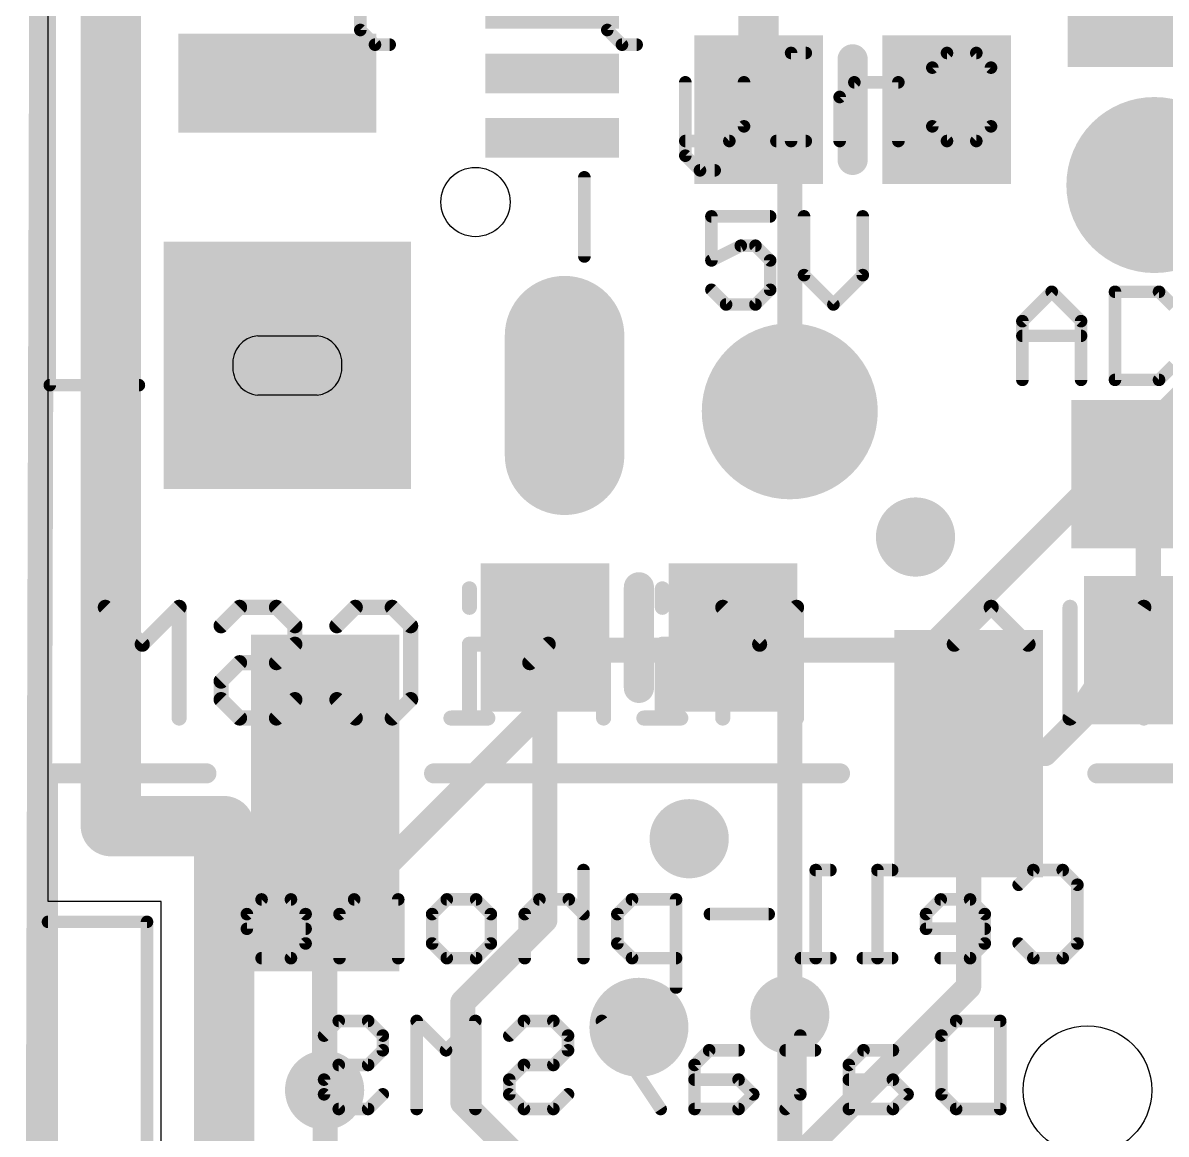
# Model space of a CAD drawing. Extents: x -0.3 to 32, y -0.4 to 44.5.
# Drawn here: x -0.25 to 11.29, y 10.73 to 21.96 of the extents above; entities that cross this region are included whole.
import ezdxf

# ---------------------------------------------------------------- set-up
doc = ezdxf.new("R2010")
doc.units = 0
for name, color, linetype in [('1', 12, 'CONTINUOUS'), ('16', 132, 'CONTINUOUS'), ('17', 110, 'CONTINUOUS'), ('18', 110, 'CONTINUOUS'), ('20', 53, 'CONTINUOUS'), ('21', 40, 'CONTINUOUS'), ('22', 6, 'CONTINUOUS')]:
    doc.layers.add(name, color=color, linetype=linetype)

# ---------------------------------------------------------------- blocks, each defined once
blk = doc.blocks.new('ROUNDP')
at = {"const_width": 0.5}
blk.add_lwpolyline([(0, -0.25, 1), (0, 0.25, 1), (0, -0.25)], format="xyb", dxfattribs=at)
blk = doc.blocks.new('RECT')
blk.add_solid([(-0.5, -0.5), (0.5, -0.5), (-0.5, 0.5), (0.5, 0.5)])
blk = doc.blocks.new('PIE')
at = {"const_width": 0.5}
blk.add_lwpolyline([(0, -0.25, 1), (0, 0.25, 1), (0, -0.25)], format="xyb", dxfattribs=at)
blk = doc.blocks.new('OFFSETP100')
at = {"const_width": 1}
blk.add_lwpolyline([(0, 0), (1, 0)], dxfattribs=at)
at = {"const_width": 0.5}
for points in [[(0, 0.25, 1), (0, -0.25)], [(1, -0.25, 1), (1, 0.25)]]:
    blk.add_lwpolyline(points, format="xyb", dxfattribs=at)
blk = doc.blocks.new('SQUAREP')
blk.add_solid([(-0.5, -0.5), (0.5, -0.5), (-0.5, 0.5), (0.5, 0.5)])
blk = doc.blocks.new('ROUNDV')
at = {"const_width": 0.5}
blk.add_lwpolyline([(0, -0.25, 1), (0, 0.25, 1), (0, -0.25)], format="xyb", dxfattribs=at)

msp = doc.modelspace()

# ---------------------------------------------------------------- linework, layer by layer
at = {"layer": '1'}
for points, const_width in [([(0, 44.323), (-0.127, -0.254)], 0.254), ([(7.178, 23.3379), (7.178, 21.082)], 0.4064), ([(7.178, 21.082), (7.493, 20.767)], 0.254), ([(7.493, 20.767), (7.493, 18.034)], 0.254), ([(12.065, 20.32), (11.176, 20.32)], 0.254), ([(11.115, 17.272), (10.988, 17.399)], 0.254), ([(11.115, 15.621), (11.115, 17.272)], 0.254), ([(5.019, 15.748), (5.019, 12.893)], 0.254), ([(6.919, 15.748), (7.366, 15.748)], 0.254), ([(7.493, 15.174), (6.919, 15.748)], 0.254), ([(11.115, 15.621), (10.07, 14.576)], 0.254), ([(7.493, 11.938), (7.493, 15.174)], 0.254), ([(9.3, 14.576), (9.3, 12.221)], 0.254), ([(10.07, 14.576), (9.3, 14.576)], 0.254), ([(5.019, 12.893), (4.191, 12.065)], 0.254), ([(9.3, 12.221), (7.366, 10.287)], 0.254), ([(4.191, 12.065), (4.191, 11.049)], 0.254), ([(2.794, 11.176), (2.8, 11.17)], 0.254), ([(2.8, 7.876), (2.8, 11.17)], 0.254), ([(4.191, 11.049), (4.953, 10.287)], 0.254)]:
    msp.add_lwpolyline(points, dxfattribs=dict(at, const_width=const_width))
for points, const_width in [([(7.0764, 21.082, 1), (7.2796, 21.082)], 0.2032), ([(7.2229, 21.1269, 1), (7.1331, 21.0371)], 0.127), ([(7.5565, 20.767, 1), (7.4295, 20.767)], 0.127), ([(7.4481, 20.7221, 1), (7.5379, 20.8119)], 0.127), ([(11.176, 20.3835, 1), (11.176, 20.2565)], 0.127), ([(7.4295, 18.034, 1), (7.5565, 18.034)], 0.127), ([(11.0329, 17.4439, 1), (10.9431, 17.3541)], 0.127), ([(11.1785, 17.272, 1), (11.0515, 17.272)], 0.127), ([(11.0701, 17.2271, 1), (11.1599, 17.3169)], 0.127), ([(5.0825, 15.748, 1), (4.9555, 15.748)], 0.127), ([(6.919, 15.8115, 1), (6.919, 15.6845)], 0.127), ([(6.9639, 15.7929, 1), (6.8741, 15.7031)], 0.127), ([(7.366, 15.6845, 1), (7.366, 15.8115)], 0.127), ([(11.1599, 15.5761, 1), (11.0701, 15.6659)], 0.127), ([(11.0515, 15.621, 1), (11.1785, 15.621)], 0.127), ([(7.5565, 15.174, 1), (7.4295, 15.174)], 0.127), ([(7.4481, 15.1291, 1), (7.5379, 15.2189)], 0.127), ([(9.3635, 14.576, 1), (9.2365, 14.576)], 0.127), ([(9.3, 14.6395, 1), (9.3, 14.5125)], 0.127), ([(10.0251, 14.6209, 1), (10.1149, 14.5311)], 0.127), ([(10.07, 14.5125, 1), (10.07, 14.6395)], 0.127), ([(4.9555, 12.893, 1), (5.0825, 12.893)], 0.127), ([(5.0639, 12.8481, 1), (4.9741, 12.9379)], 0.127), ([(9.2365, 12.221, 1), (9.3635, 12.221)], 0.127), ([(9.3449, 12.1761, 1), (9.2551, 12.2659)], 0.127), ([(4.2545, 12.065, 1), (4.1275, 12.065)], 0.127), ([(4.1461, 12.1099, 1), (4.2359, 12.0201)], 0.127), ([(7.4295, 11.938, 1), (7.5565, 11.938)], 0.127), ([(2.8389, 11.2209, 1), (2.7491, 11.1311)], 0.127), ([(2.8635, 11.17, 1), (2.7365, 11.17)], 0.127), ([(2.7551, 11.1251, 1), (2.8449, 11.2149)], 0.127), ([(4.2359, 11.0939, 1), (4.1461, 11.0041)], 0.127), ([(4.1275, 11.049, 1), (4.2545, 11.049)], 0.127)]:
    msp.add_lwpolyline(points, format="xyb", dxfattribs=dict(at, const_width=const_width))
at = {"layer": '16'}
for points, const_width in [([(0, 44.323), (-0.127, 0)], 0.254), ([(0.635, 13.843), (0.635, 31.623)], 0.6096), ([(8.89, 15.621), (12.827, 19.558)], 0.254), ([(5.588, 15.621), (2.794, 12.827)], 0.254), ([(5.588, 15.621), (8.89, 15.621)], 0.254), ([(1.778, 13.843), (0.635, 13.843)], 0.6096), ([(1.778, 8.509), (1.778, 13.843)], 0.6096), ([(2.794, 12.827), (2.794, 11.176)], 0.254), ([(7.493, 10.287), (7.493, 11.938)], 0.254)]:
    msp.add_lwpolyline(points, dxfattribs=dict(at, const_width=const_width))
for points, const_width in [([(5.588, 15.6845, 1), (5.588, 15.5575)], 0.127), ([(5.6329, 15.5761, 1), (5.5431, 15.6659)], 0.127), ([(8.8451, 15.6659, 1), (8.9349, 15.5761)], 0.127), ([(8.89, 15.5575, 1), (8.89, 15.6845)], 0.127), ([(0.635, 13.9954, 1), (0.635, 13.6906)], 0.3048), ([(1.9304, 13.843, 1), (1.6256, 13.843)], 0.3048), ([(1.778, 13.6906, 1), (1.778, 13.9954)], 0.3048), ([(0.4826, 13.843, 1), (0.7874, 13.843)], 0.3048), ([(2.8575, 12.827, 1), (2.7305, 12.827)], 0.127), ([(2.7491, 12.8719, 1), (2.8389, 12.7821)], 0.127), ([(7.5565, 11.938, 1), (7.4295, 11.938)], 0.127), ([(2.7305, 11.176, 1), (2.8575, 11.176)], 0.127)]:
    msp.add_lwpolyline(points, format="xyb", dxfattribs=dict(at, const_width=const_width))
at = {"layer": '20'}
for p, q in [((0, 13.081), (0, 41.91)), ((2.118, 18.798), (2.718, 18.798)), ((2.718, 18.198), (2.118, 18.198)), ((1.143, 13.081), (0, 13.081)), ((1.143, 9.271), (1.143, 13.081))]:
    msp.add_line(p, q, dxfattribs=at)
for centre, radius in [((4.318, 20.148), 0.35), ((10.5, 11.176), 0.65)]:
    msp.add_circle(centre, radius, dxfattribs=at)
for centre, start, end in [((2.143, 18.523), 95.1944, 185.1944), ((2.693, 18.523), 354.8056, 84.8056), ((2.143, 18.473), 174.8056, 264.8056), ((2.693, 18.473), 275.1944, 5.1944)]:
    msp.add_arc(centre, 0.2761, start, end, dxfattribs=at)
at = {"layer": '21'}
for points, const_width in [([(0.018, 25.898), (0.018, 18.298)], 0.127), ([(8.128, 21.59), (8.128, 20.574)], 0.3048), ([(5.418, 20.398), (5.418, 19.598)], 0.127), ([(7.2946, 20.0033), (6.7015, 20.0033)], 0.127), ([(6.7015, 20.0033), (6.7015, 19.5584)], 0.127), ([(7.637, 20.0033), (7.637, 19.4101)], 0.127), ([(8.2302, 19.4101), (8.2302, 20.0033)], 0.127), ([(6.7015, 19.5584), (6.998, 19.7067)], 0.127), ([(6.998, 19.7067), (7.1463, 19.7067)], 0.127), ([(7.1463, 19.7067), (7.2946, 19.5584)], 0.127), ([(7.2946, 19.5584), (7.2946, 19.2618)], 0.127), ([(7.637, 19.4101), (7.9336, 19.1135)], 0.127), ([(7.9336, 19.1135), (8.2302, 19.4101)], 0.127), ([(6.8498, 19.1135), (6.7015, 19.2618)], 0.127), ([(7.2946, 19.2618), (7.1463, 19.1135)], 0.127), ([(9.8425, 18.9447), (10.1391, 19.2413)], 0.127), ([(10.1391, 19.2413), (10.4357, 18.9447)], 0.127), ([(10.778, 19.2413), (10.778, 18.3515)], 0.127), ([(11.2229, 19.2413), (10.778, 19.2413)], 0.127), ([(11.3712, 19.093), (11.2229, 19.2413)], 0.127), ([(7.1463, 19.1135), (6.8498, 19.1135)], 0.127), ([(9.8425, 18.3515), (9.8425, 18.9447)], 0.127), ([(10.4357, 18.9447), (10.4357, 18.3515)], 0.127), ([(9.8425, 18.7964), (10.4357, 18.7964)], 0.127), ([(11.2229, 18.3515), (11.3712, 18.4998)], 0.127), ([(10.778, 18.3515), (11.2229, 18.3515)], 0.127), ([(0.018, 18.298), (0.918, 18.298)], 0.127), ([(5.969, 16.256), (5.969, 15.24)], 0.3048), ([(0, 12.876), (0, 14.376)], 0.2032), ([(0, 14.376), (1.6, 14.376)], 0.2032), ([(3.9, 14.376), (8, 14.376)], 0.2032), ([(12, 14.376), (10.6, 14.376)], 0.2032), ([(0, 9.476), (0, 12.876)], 0.2032), ([(0, 12.876), (1, 12.876)], 0.127), ([(1, 12.876), (1, 9.476)], 0.127)]:
    msp.add_lwpolyline(points, dxfattribs=dict(at, const_width=const_width))
for points, const_width in [([(8.2042, 21.59, 1), (8.0518, 21.59)], 0.1524), ([(8.0518, 20.574, 1), (8.2042, 20.574)], 0.1524), ([(5.4497, 20.398, 1), (5.3863, 20.398)], 0.0635), ([(6.7332, 20.0033, 1), (6.6697, 20.0033)], 0.0635), ([(6.7015, 20.035, 1), (6.7015, 19.9715)], 0.0635), ([(7.2946, 19.9715, 1), (7.2946, 20.035)], 0.0635), ([(7.6687, 20.0033, 1), (7.6052, 20.0033)], 0.0635), ([(8.2619, 20.0033, 1), (8.1984, 20.0033)], 0.0635), ([(6.998, 19.7384, 1), (6.998, 19.6749)], 0.0635), ([(7.0122, 19.6783, 1), (6.9838, 19.7351)], 0.0635), ([(7.1688, 19.7291, 1), (7.1239, 19.6842)], 0.0635), ([(7.1463, 19.6749, 1), (7.1463, 19.7384)], 0.0635), ([(5.3863, 19.598, 1), (5.4497, 19.598)], 0.0635), ([(6.6697, 19.5584, 1), (6.7332, 19.5584)], 0.0635), ([(6.6873, 19.5868, 1), (6.7157, 19.53)], 0.0635), ([(7.3264, 19.5584, 1), (7.2629, 19.5584)], 0.0635), ([(7.2722, 19.5359, 1), (7.3171, 19.5808)], 0.0635), ([(7.6594, 19.4325, 1), (7.6145, 19.3876)], 0.0635), ([(7.6052, 19.4101, 1), (7.6687, 19.4101)], 0.0635), ([(8.1984, 19.4101, 1), (8.2619, 19.4101)], 0.0635), ([(8.2526, 19.3876, 1), (8.2077, 19.4325)], 0.0635), ([(6.7239, 19.2842, 1), (6.679, 19.2393)], 0.0635), ([(7.2629, 19.2618, 1), (7.3264, 19.2618)], 0.0635), ([(7.3171, 19.2393, 1), (7.2722, 19.2842)], 0.0635), ([(10.1615, 19.2637, 1), (10.1166, 19.2188)], 0.0635), ([(10.1615, 19.2188, 1), (10.1166, 19.2637)], 0.0635), ([(10.778, 19.273, 1), (10.778, 19.2095)], 0.0635), ([(10.8098, 19.2413, 1), (10.7463, 19.2413)], 0.0635), ([(11.2453, 19.2637, 1), (11.2004, 19.2188)], 0.0635), ([(11.2229, 19.2095, 1), (11.2229, 19.273)], 0.0635), ([(6.8498, 19.1453, 1), (6.8498, 19.0818)], 0.0635), ([(7.1463, 19.0818, 1), (7.1463, 19.1453)], 0.0635), ([(6.8273, 19.091, 1), (6.8722, 19.136)], 0.0635), ([(7.1239, 19.136, 1), (7.1688, 19.091)], 0.0635), ([(7.9111, 19.136, 1), (7.956, 19.091)], 0.0635), ([(7.9111, 19.091, 1), (7.956, 19.136)], 0.0635), ([(9.8743, 18.9447, 1), (9.8108, 18.9447)], 0.0635), ([(9.82, 18.9671, 1), (9.865, 18.9222)], 0.0635), ([(10.4674, 18.9447, 1), (10.4039, 18.9447)], 0.0635), ([(10.4132, 18.9222, 1), (10.4581, 18.9671)], 0.0635), ([(9.8425, 18.8281, 1), (9.8425, 18.7646)], 0.0635), ([(10.4357, 18.7646, 1), (10.4357, 18.8281)], 0.0635), ([(9.8108, 18.3515, 1), (9.8743, 18.3515)], 0.0635), ([(10.4039, 18.3515, 1), (10.4674, 18.3515)], 0.0635), ([(10.778, 18.3833, 1), (10.778, 18.3198)], 0.0635), ([(10.7463, 18.3515, 1), (10.8098, 18.3515)], 0.0635), ([(11.2004, 18.374, 1), (11.2453, 18.329)], 0.0635), ([(11.2229, 18.3198, 1), (11.2229, 18.3833)], 0.0635), ([(0.018, 18.3298, 1), (0.018, 18.2663)], 0.0635), ([(-0.0137, 18.298, 1), (0.0498, 18.298)], 0.0635), ([(0.918, 18.2663, 1), (0.918, 18.3298)], 0.0635), ([(6.0452, 16.256, 1), (5.8928, 16.256)], 0.1524), ([(5.8928, 15.24, 1), (6.0452, 15.24)], 0.1524), ([(0.0508, 14.376, 1), (-0.0508, 14.376)], 0.1016), ([(0, 14.4268, 1), (0, 14.3252)], 0.1016), ([(1.6, 14.3252, 1), (1.6, 14.4268)], 0.1016), ([(3.9, 14.4268, 1), (3.9, 14.3252)], 0.1016), ([(8, 14.3252, 1), (8, 14.4268)], 0.1016), ([(10.6, 14.4268, 1), (10.6, 14.3252)], 0.1016), ([(0.0508, 12.876, 1), (-0.0508, 12.876)], 0.1016), ([(0, 12.9078, 1), (0, 12.8443)], 0.0635), ([(1.0317, 12.876, 1), (0.9683, 12.876)], 0.0635), ([(1, 12.8443, 1), (1, 12.9078)], 0.0635), ([(-0.0508, 12.876, 1), (0.0508, 12.876)], 0.1016)]:
    msp.add_lwpolyline(points, format="xyb", dxfattribs=dict(at, const_width=const_width))
at = {"layer": '22'}
for points, const_width in [([(3.1546, 21.8862), (3.1546, 22.6277)], 0.127), ([(5.6493, 21.8862), (5.6493, 22.6277)], 0.127), ([(3.3029, 21.7379), (3.1546, 21.8862)], 0.127), ([(5.7976, 21.7379), (5.6493, 21.8862)], 0.127), ([(3.4512, 21.7379), (3.3029, 21.7379)], 0.127), ([(5.9459, 21.7379), (5.7976, 21.7379)], 0.127), ([(7.6546, 21.6543), (7.5063, 21.6543)], 0.127), ([(7.5063, 21.6543), (7.5063, 20.7645)], 0.127), ([(8.9324, 21.506), (9.0807, 21.6543)], 0.127), ([(9.0807, 21.6543), (9.3773, 21.6543)], 0.127), ([(9.3773, 21.6543), (9.5256, 21.506)], 0.127), ([(8.9324, 20.9128), (8.9324, 21.506)], 0.127), ([(9.5256, 21.506), (9.5256, 20.9128)], 0.127), ([(6.4377, 21.3577), (6.4377, 20.6162)], 0.127), ([(7.0309, 21.3577), (7.0309, 20.9128)], 0.127), ([(8.1452, 21.3577), (7.9969, 21.2094)], 0.127), ([(8.5901, 21.3577), (8.1452, 21.3577)], 0.127), ([(8.5901, 20.7645), (8.5901, 21.3577)], 0.127), ([(7.9969, 21.2094), (7.9969, 20.7645)], 0.127), ([(7.0309, 20.9128), (6.8826, 20.7645)], 0.127), ([(9.0807, 20.7645), (8.9324, 20.9128)], 0.127), ([(9.5256, 20.9128), (9.3773, 20.7645)], 0.127), ([(6.8826, 20.7645), (6.4377, 20.7645)], 0.127), ([(7.6546, 20.7645), (7.358, 20.7645)], 0.127), ([(9.3773, 20.7645), (9.0807, 20.7645)], 0.127), ([(6.4377, 20.6162), (6.586, 20.4679)], 0.127), ([(6.586, 20.4679), (6.7343, 20.4679)], 0.127), ([(4.2566, 16.2402), (4.2566, 16.0538)], 0.1524), ([(6.2056, 16.2402), (6.2056, 16.0538)], 0.1524), ([(0.9518, 15.6809), (0.5789, 16.0538)], 0.1524), ([(0.5789, 16.0538), (0.5789, 14.9352)], 0.1524), ([(1.3246, 16.0538), (0.9518, 15.6809)], 0.1524), ([(1.3246, 14.9352), (1.3246, 16.0538)], 0.1524), ([(1.7483, 15.8673), (1.9348, 16.0538)], 0.1524), ([(1.9348, 16.0538), (2.3076, 16.0538)], 0.1524), ([(2.3076, 16.0538), (2.494, 15.8673)], 0.1524), ([(2.9177, 15.8673), (3.1042, 16.0538)], 0.1524), ([(3.1042, 16.0538), (3.477, 16.0538)], 0.1524), ([(3.477, 16.0538), (3.6634, 15.8673)], 0.1524), ([(7.1886, 15.6809), (6.8157, 16.0538)], 0.1524), ([(6.8157, 16.0538), (6.8157, 14.9352)], 0.1524), ([(7.5614, 16.0538), (7.1886, 15.6809)], 0.1524), ([(7.5614, 14.9352), (7.5614, 16.0538)], 0.1524), ([(9.5274, 16.0538), (9.1545, 15.6809)], 0.1524), ([(9.9002, 15.6809), (9.5274, 16.0538)], 0.1524), ([(11.0696, 16.0538), (10.3239, 14.9352)], 0.1524), ([(10.3239, 14.9352), (10.3239, 16.0538)], 0.1524), ([(11.0696, 14.9352), (11.0696, 16.0538)], 0.1524), ([(2.494, 15.8673), (2.494, 15.6809)], 0.1524), ([(3.6634, 15.8673), (3.6634, 15.1216)], 0.1524), ([(2.494, 15.6809), (2.3076, 15.4945)], 0.1524), ([(4.443, 15.6809), (4.2566, 15.6809)], 0.1524), ([(4.2566, 15.6809), (4.2566, 14.9352)], 0.1524), ([(5.0531, 15.6809), (4.8667, 15.4945)], 0.1524), ([(5.6124, 15.6809), (5.0531, 15.6809)], 0.1524), ([(5.6124, 14.9352), (5.6124, 15.6809)], 0.1524), ([(6.392, 15.6809), (6.2056, 15.6809)], 0.1524), ([(6.2056, 15.6809), (6.2056, 14.9352)], 0.1524), ([(9.1545, 15.6809), (9.1545, 14.9352)], 0.1524), ([(9.9002, 14.9352), (9.9002, 15.6809)], 0.1524), ([(1.9348, 15.4945), (1.7483, 15.3081)], 0.1524), ([(2.3076, 15.4945), (1.9348, 15.4945)], 0.1524), ([(2.9177, 15.1216), (2.9177, 15.4945)], 0.1524), ([(2.9177, 15.4945), (3.2906, 15.4945)], 0.1524), ([(4.8667, 15.4945), (4.8667, 14.9352)], 0.1524), ([(9.9002, 15.4945), (9.1545, 15.4945)], 0.1524), ([(1.7483, 15.3081), (1.7483, 15.1216)], 0.1524), ([(1.7483, 15.1216), (1.9348, 14.9352)], 0.1524), ([(2.3076, 14.9352), (2.494, 15.1216)], 0.1524), ([(3.1042, 14.9352), (2.9177, 15.1216)], 0.1524), ([(3.6634, 15.1216), (3.477, 14.9352)], 0.1524), ([(1.9348, 14.9352), (2.3076, 14.9352)], 0.1524), ([(3.477, 14.9352), (3.1042, 14.9352)], 0.1524), ([(4.443, 14.9352), (4.0702, 14.9352)], 0.1524), ([(6.392, 14.9352), (6.0192, 14.9352)], 0.1524), ([(5.4088, 13.3993), (5.4088, 12.5095)], 0.127), ([(7.9035, 13.3993), (7.7553, 13.3993)], 0.127), ([(7.7553, 13.3993), (7.7553, 12.5095)], 0.127), ([(8.5272, 13.3993), (8.3789, 13.3993)], 0.127), ([(8.3789, 13.3993), (8.3789, 12.5095)], 0.127), ([(9.8051, 13.251), (9.9534, 13.3993)], 0.127), ([(9.9534, 13.3993), (10.25, 13.3993)], 0.127), ([(10.25, 13.3993), (10.3983, 13.251)], 0.127), ([(10.3983, 13.251), (10.3983, 12.6578)], 0.127), ([(2.1574, 13.1027), (2.0091, 12.9544)], 0.127), ([(2.454, 13.1027), (2.1574, 13.1027)], 0.127), ([(2.6023, 12.9544), (2.454, 13.1027)], 0.127), ([(3.0929, 13.1027), (2.9446, 12.9544)], 0.127), ([(3.5378, 13.1027), (3.0929, 13.1027)], 0.127), ([(3.5378, 12.5095), (3.5378, 13.1027)], 0.127), ([(3.8801, 12.9544), (4.0284, 13.1027)], 0.127), ([(4.0284, 13.1027), (4.325, 13.1027)], 0.127), ([(4.325, 13.1027), (4.4733, 12.9544)], 0.127), ([(4.9639, 13.1027), (4.8157, 12.9544)], 0.127), ([(5.2605, 13.1027), (4.9639, 13.1027)], 0.127), ([(5.4088, 12.9544), (5.2605, 13.1027)], 0.127), ([(5.8995, 13.1027), (5.7512, 12.9544)], 0.127), ([(6.3443, 13.1027), (5.8995, 13.1027)], 0.127), ([(6.3443, 12.2129), (6.3443, 13.1027)], 0.127), ([(9.0179, 13.1027), (8.8696, 12.9544)], 0.127), ([(9.3144, 13.1027), (9.0179, 13.1027)], 0.127), ([(9.4627, 12.9544), (9.3144, 13.1027)], 0.127), ([(2.0091, 12.9544), (2.0091, 12.8061)], 0.127), ([(2.6023, 12.6578), (2.6023, 12.9544)], 0.127), ([(2.9446, 12.9544), (2.9446, 12.5095)], 0.127), ([(3.8801, 12.6578), (3.8801, 12.9544)], 0.127), ([(4.4733, 12.9544), (4.4733, 12.6578)], 0.127), ([(4.8157, 12.9544), (4.8157, 12.5095)], 0.127), ([(5.7512, 12.9544), (5.7512, 12.6578)], 0.127), ([(7.2799, 12.9544), (6.6867, 12.9544)], 0.127), ([(8.8696, 12.9544), (8.8696, 12.8061)], 0.127), ([(9.4627, 12.6578), (9.4627, 12.9544)], 0.127), ([(2.0091, 12.8061), (2.6023, 12.8061)], 0.127), ([(8.8696, 12.8061), (9.4627, 12.8061)], 0.127), ([(2.454, 12.5095), (2.6023, 12.6578)], 0.127), ([(4.0284, 12.5095), (3.8801, 12.6578)], 0.127), ([(4.4733, 12.6578), (4.325, 12.5095)], 0.127), ([(5.7512, 12.6578), (5.8995, 12.5095)], 0.127), ([(9.3144, 12.5095), (9.4627, 12.6578)], 0.127), ([(9.9534, 12.5095), (9.8051, 12.6578)], 0.127), ([(10.3983, 12.6578), (10.25, 12.5095)], 0.127), ([(2.1574, 12.5095), (2.454, 12.5095)], 0.127), ([(4.325, 12.5095), (4.0284, 12.5095)], 0.127), ([(5.8995, 12.5095), (6.3443, 12.5095)], 0.127), ([(7.9035, 12.5095), (7.607, 12.5095)], 0.127), ([(8.5272, 12.5095), (8.2306, 12.5095)], 0.127), ([(9.0179, 12.5095), (9.3144, 12.5095)], 0.127), ([(10.25, 12.5095), (9.9534, 12.5095)], 0.127), ([(2.7887, 11.727), (2.937, 11.8753)], 0.127), ([(2.937, 11.8753), (3.2336, 11.8753)], 0.127), ([(3.2336, 11.8753), (3.3819, 11.727)], 0.127), ([(4.0208, 11.5787), (3.7242, 11.8753)], 0.127), ([(3.7242, 11.8753), (3.7242, 10.9855)], 0.127), ([(4.3174, 11.8753), (4.0208, 11.5787)], 0.127), ([(4.3174, 10.9855), (4.3174, 11.8753)], 0.127), ([(4.6597, 11.727), (4.808, 11.8753)], 0.127), ([(4.808, 11.8753), (5.1046, 11.8753)], 0.127), ([(5.1046, 11.8753), (5.2529, 11.727)], 0.127), ([(6.1884, 10.9855), (5.5953, 11.8753)], 0.127), ([(9.0255, 11.727), (9.1738, 11.8753)], 0.127), ([(9.1738, 11.8753), (9.6187, 11.8753)], 0.127), ([(9.6187, 11.8753), (9.6187, 10.9855)], 0.127), ([(3.3819, 11.727), (3.3819, 11.5787)], 0.127), ([(5.2529, 11.727), (5.2529, 11.5787)], 0.127), ([(7.5993, 11.727), (7.5993, 11.1338)], 0.127), ([(9.0255, 11.1338), (9.0255, 11.727)], 0.127), ([(3.3819, 11.5787), (3.2336, 11.4304)], 0.127), ([(5.2529, 11.5787), (5.1046, 11.4304)], 0.127), ([(6.6791, 11.5787), (6.5308, 11.4304)], 0.127), ([(6.9756, 11.5787), (6.6791, 11.5787)], 0.127), ([(7.7476, 11.5787), (7.451, 11.5787)], 0.127), ([(8.2383, 11.5787), (8.09, 11.4304)], 0.127), ([(8.5348, 11.5787), (8.2383, 11.5787)], 0.127), ([(2.937, 11.4304), (2.7887, 11.2821)], 0.127), ([(3.2336, 11.4304), (2.937, 11.4304)], 0.127), ([(4.808, 11.4304), (4.6597, 11.2821)], 0.127), ([(5.1046, 11.4304), (4.808, 11.4304)], 0.127), ([(6.5308, 11.4304), (6.5308, 10.9855)], 0.127), ([(8.09, 11.4304), (8.09, 10.9855)], 0.127), ([(2.7887, 11.2821), (2.7887, 11.1338)], 0.127), ([(4.6597, 11.2821), (4.6597, 11.1338)], 0.127), ([(6.9756, 11.2821), (6.5308, 11.2821)], 0.127), ([(7.1239, 11.1338), (6.9756, 11.2821)], 0.127), ([(8.5348, 11.2821), (8.09, 11.2821)], 0.127), ([(8.6831, 11.1338), (8.5348, 11.2821)], 0.127), ([(2.7887, 11.1338), (2.937, 10.9855)], 0.127), ([(3.2336, 10.9855), (3.3819, 11.1338)], 0.127), ([(4.6597, 11.1338), (4.808, 10.9855)], 0.127), ([(5.1046, 10.9855), (5.2529, 11.1338)], 0.127), ([(6.9756, 10.9855), (7.1239, 11.1338)], 0.127), ([(7.5993, 11.1338), (7.451, 10.9855)], 0.127), ([(8.5348, 10.9855), (8.6831, 11.1338)], 0.127), ([(9.1738, 10.9855), (9.0255, 11.1338)], 0.127), ([(2.937, 10.9855), (3.2336, 10.9855)], 0.127), ([(4.808, 10.9855), (5.1046, 10.9855)], 0.127), ([(6.5308, 10.9855), (6.9756, 10.9855)], 0.127), ([(8.09, 10.9855), (8.5348, 10.9855)], 0.127), ([(9.6187, 10.9855), (9.1738, 10.9855)], 0.127)]:
    msp.add_lwpolyline(points, dxfattribs=dict(at, const_width=const_width))
for points, const_width in [([(3.1771, 21.9087, 1), (3.1322, 21.8638)], 0.0635), ([(5.6718, 21.9087, 1), (5.6269, 21.8638)], 0.0635), ([(3.1229, 21.8862, 1), (3.1864, 21.8862)], 0.0635), ([(5.6176, 21.8862, 1), (5.6811, 21.8862)], 0.0635), ([(3.3029, 21.7697, 1), (3.3029, 21.7062)], 0.0635), ([(3.2805, 21.7155, 1), (3.3254, 21.7604)], 0.0635), ([(3.4512, 21.7062, 1), (3.4512, 21.7697)], 0.0635), ([(5.7976, 21.7697, 1), (5.7976, 21.7062)], 0.0635), ([(5.7752, 21.7155, 1), (5.8201, 21.7604)], 0.0635), ([(5.9459, 21.7062, 1), (5.9459, 21.7697)], 0.0635), ([(7.538, 21.6543, 1), (7.4745, 21.6543)], 0.0635), ([(7.5063, 21.686, 1), (7.5063, 21.6225)], 0.0635), ([(7.6546, 21.6225, 1), (7.6546, 21.686)], 0.0635), ([(9.0807, 21.686, 1), (9.0807, 21.6225)], 0.0635), ([(9.1032, 21.6318, 1), (9.0583, 21.6767)], 0.0635), ([(9.3998, 21.6767, 1), (9.3549, 21.6318)], 0.0635), ([(9.3773, 21.6225, 1), (9.3773, 21.686)], 0.0635), ([(8.9642, 21.506, 1), (8.9007, 21.506)], 0.0635), ([(8.91, 21.5284, 1), (8.9549, 21.4835)], 0.0635), ([(9.5574, 21.506, 1), (9.4939, 21.506)], 0.0635), ([(9.5032, 21.4835, 1), (9.5481, 21.5284)], 0.0635), ([(6.4695, 21.3577, 1), (6.406, 21.3577)], 0.0635), ([(7.0627, 21.3577, 1), (6.9992, 21.3577)], 0.0635), ([(8.1452, 21.3894, 1), (8.1452, 21.3259)], 0.0635), ([(8.1677, 21.3352, 1), (8.1228, 21.3801)], 0.0635), ([(8.6219, 21.3577, 1), (8.5583, 21.3577)], 0.0635), ([(8.5901, 21.3259, 1), (8.5901, 21.3894)], 0.0635), ([(8.0287, 21.2094, 1), (7.9652, 21.2094)], 0.0635), ([(7.9745, 21.2318, 1), (8.0194, 21.1869)], 0.0635), ([(6.9992, 20.9128, 1), (7.0627, 20.9128)], 0.0635), ([(7.0534, 20.8903, 1), (7.0085, 20.9352)], 0.0635), ([(8.9007, 20.9128, 1), (8.9642, 20.9128)], 0.0635), ([(8.9549, 20.9352, 1), (8.91, 20.8903)], 0.0635), ([(9.4939, 20.9128, 1), (9.5574, 20.9128)], 0.0635), ([(9.5481, 20.8903, 1), (9.5032, 20.9352)], 0.0635), ([(6.4377, 20.7963, 1), (6.4377, 20.7328)], 0.0635), ([(6.8602, 20.787, 1), (6.9051, 20.742)], 0.0635), ([(6.8826, 20.7328, 1), (6.8826, 20.7963)], 0.0635), ([(7.358, 20.7963, 1), (7.358, 20.7328)], 0.0635), ([(7.4745, 20.7645, 1), (7.538, 20.7645)], 0.0635), ([(7.6546, 20.7328, 1), (7.6546, 20.7963)], 0.0635), ([(7.9652, 20.7645, 1), (8.0287, 20.7645)], 0.0635), ([(8.5583, 20.7645, 1), (8.6219, 20.7645)], 0.0635), ([(9.0807, 20.7963, 1), (9.0807, 20.7328)], 0.0635), ([(9.0583, 20.742, 1), (9.1032, 20.787)], 0.0635), ([(9.3549, 20.787, 1), (9.3998, 20.742)], 0.0635), ([(9.3773, 20.7328, 1), (9.3773, 20.7963)], 0.0635), ([(6.4602, 20.6387, 1), (6.4153, 20.5938)], 0.0635), ([(6.406, 20.6162, 1), (6.4695, 20.6162)], 0.0635), ([(6.586, 20.4997, 1), (6.586, 20.4362)], 0.0635), ([(6.5636, 20.4455, 1), (6.6085, 20.4904)], 0.0635), ([(6.7343, 20.4362, 1), (6.7343, 20.4997)], 0.0635), ([(4.2947, 16.2402, 1), (4.2185, 16.2402)], 0.0762), ([(6.2437, 16.2402, 1), (6.1675, 16.2402)], 0.0762), ([(0.6059, 16.0807, 1), (0.552, 16.0268)], 0.0762), ([(0.617, 16.0538, 1), (0.5408, 16.0538)], 0.0762), ([(1.3627, 16.0538, 1), (1.2865, 16.0538)], 0.0762), ([(1.3516, 16.0268, 1), (1.2977, 16.0807)], 0.0762), ([(1.9348, 16.0919, 1), (1.9348, 16.0157)], 0.0762), ([(1.9617, 16.0268, 1), (1.9078, 16.0807)], 0.0762), ([(2.3345, 16.0807, 1), (2.2807, 16.0268)], 0.0762), ([(2.3076, 16.0157, 1), (2.3076, 16.0919)], 0.0762), ([(3.1042, 16.0919, 1), (3.1042, 16.0157)], 0.0762), ([(3.1311, 16.0268, 1), (3.0772, 16.0807)], 0.0762), ([(3.5039, 16.0807, 1), (3.4501, 16.0268)], 0.0762), ([(3.477, 16.0157, 1), (3.477, 16.0919)], 0.0762), ([(4.2185, 16.0538, 1), (4.2947, 16.0538)], 0.0762), ([(6.1675, 16.0538, 1), (6.2437, 16.0538)], 0.0762), ([(6.8427, 16.0807, 1), (6.7888, 16.0268)], 0.0762), ([(6.8538, 16.0538, 1), (6.7776, 16.0538)], 0.0762), ([(7.5995, 16.0538, 1), (7.5233, 16.0538)], 0.0762), ([(7.5884, 16.0268, 1), (7.5345, 16.0807)], 0.0762), ([(9.5543, 16.0807, 1), (9.5004, 16.0268)], 0.0762), ([(9.5543, 16.0268, 1), (9.5004, 16.0807)], 0.0762), ([(10.362, 16.0538, 1), (10.2858, 16.0538)], 0.0762), ([(11.1077, 16.0538, 1), (11.0315, 16.0538)], 0.0762), ([(11.1013, 16.0326, 1), (11.0379, 16.0749)], 0.0762), ([(2.5321, 15.8673, 1), (2.4559, 15.8673)], 0.0762), ([(3.7015, 15.8673, 1), (3.6253, 15.8673)], 0.0762), ([(1.7214, 15.8943, 1), (1.7753, 15.8404)], 0.0762), ([(2.4671, 15.8404, 1), (2.521, 15.8943)], 0.0762), ([(2.8908, 15.8943, 1), (2.9447, 15.8404)], 0.0762), ([(3.6365, 15.8404, 1), (3.6904, 15.8943)], 0.0762), ([(0.9248, 15.7078, 1), (0.9787, 15.654)], 0.0762), ([(0.9248, 15.654, 1), (0.9787, 15.7078)], 0.0762), ([(2.4559, 15.6809, 1), (2.5321, 15.6809)], 0.0762), ([(2.521, 15.654, 1), (2.4671, 15.7078)], 0.0762), ([(4.2566, 15.719, 1), (4.2566, 15.6428)], 0.0762), ([(4.2947, 15.6809, 1), (4.2185, 15.6809)], 0.0762), ([(4.443, 15.6428, 1), (4.443, 15.719)], 0.0762), ([(5.0531, 15.719, 1), (5.0531, 15.6428)], 0.0762), ([(5.0801, 15.654, 1), (5.0262, 15.7078)], 0.0762), ([(5.6505, 15.6809, 1), (5.5743, 15.6809)], 0.0762), ([(5.6124, 15.6428, 1), (5.6124, 15.719)], 0.0762), ([(6.2056, 15.719, 1), (6.2056, 15.6428)], 0.0762), ([(6.2437, 15.6809, 1), (6.1675, 15.6809)], 0.0762), ([(6.392, 15.6428, 1), (6.392, 15.719)], 0.0762), ([(7.1616, 15.7078, 1), (7.2155, 15.654)], 0.0762), ([(7.1616, 15.654, 1), (7.2155, 15.7078)], 0.0762), ([(9.1926, 15.6809, 1), (9.1164, 15.6809)], 0.0762), ([(9.1276, 15.7078, 1), (9.1814, 15.654)], 0.0762), ([(9.9383, 15.6809, 1), (9.8621, 15.6809)], 0.0762), ([(9.8733, 15.654, 1), (9.9271, 15.7078)], 0.0762), ([(1.9348, 15.5326, 1), (1.9348, 15.4564)], 0.0762), ([(1.9617, 15.4675, 1), (1.9078, 15.5214)], 0.0762), ([(2.2807, 15.5214, 1), (2.3345, 15.4675)], 0.0762), ([(2.3076, 15.4564, 1), (2.3076, 15.5326)], 0.0762), ([(2.9558, 15.4945, 1), (2.8796, 15.4945)], 0.0762), ([(2.9177, 15.5326, 1), (2.9177, 15.4564)], 0.0762), ([(3.2906, 15.4564, 1), (3.2906, 15.5326)], 0.0762), ([(4.9048, 15.4945, 1), (4.8286, 15.4945)], 0.0762), ([(4.8398, 15.5214, 1), (4.8937, 15.4675)], 0.0762), ([(9.1545, 15.5326, 1), (9.1545, 15.4564)], 0.0762), ([(9.9002, 15.4564, 1), (9.9002, 15.5326)], 0.0762), ([(1.7864, 15.3081, 1), (1.7102, 15.3081)], 0.0762), ([(1.7214, 15.335, 1), (1.7753, 15.2811)], 0.0762), ([(1.7753, 15.1486, 1), (1.7214, 15.0947)], 0.0762), ([(1.7102, 15.1216, 1), (1.7864, 15.1216)], 0.0762), ([(2.521, 15.0947, 1), (2.4671, 15.1486)], 0.0762), ([(2.9447, 15.1486, 1), (2.8908, 15.0947)], 0.0762), ([(2.8796, 15.1216, 1), (2.9558, 15.1216)], 0.0762), ([(3.6253, 15.1216, 1), (3.7015, 15.1216)], 0.0762), ([(3.6904, 15.0947, 1), (3.6365, 15.1486)], 0.0762), ([(0.5408, 14.9352, 1), (0.617, 14.9352)], 0.0762), ([(1.2865, 14.9352, 1), (1.3627, 14.9352)], 0.0762), ([(1.9348, 14.9733, 1), (1.9348, 14.8971)], 0.0762), ([(1.9078, 14.9083, 1), (1.9617, 14.9621)], 0.0762), ([(2.2807, 14.9621, 1), (2.3345, 14.9083)], 0.0762), ([(2.3076, 14.8971, 1), (2.3076, 14.9733)], 0.0762), ([(3.1042, 14.9733, 1), (3.1042, 14.8971)], 0.0762), ([(3.0772, 14.9083, 1), (3.1311, 14.9621)], 0.0762), ([(3.4501, 14.9621, 1), (3.5039, 14.9083)], 0.0762), ([(3.477, 14.8971, 1), (3.477, 14.9733)], 0.0762), ([(4.0702, 14.9733, 1), (4.0702, 14.8971)], 0.0762), ([(4.2185, 14.9352, 1), (4.2947, 14.9352)], 0.0762), ([(4.443, 14.8971, 1), (4.443, 14.9733)], 0.0762), ([(4.8286, 14.9352, 1), (4.9048, 14.9352)], 0.0762), ([(5.5743, 14.9352, 1), (5.6505, 14.9352)], 0.0762), ([(6.0192, 14.9733, 1), (6.0192, 14.8971)], 0.0762), ([(6.1675, 14.9352, 1), (6.2437, 14.9352)], 0.0762), ([(6.392, 14.8971, 1), (6.392, 14.9733)], 0.0762), ([(6.7776, 14.9352, 1), (6.8538, 14.9352)], 0.0762), ([(7.5233, 14.9352, 1), (7.5995, 14.9352)], 0.0762), ([(9.1164, 14.9352, 1), (9.1926, 14.9352)], 0.0762), ([(9.8621, 14.9352, 1), (9.9383, 14.9352)], 0.0762), ([(10.2922, 14.9563, 1), (10.3556, 14.9141)], 0.0762), ([(10.2858, 14.9352, 1), (10.362, 14.9352)], 0.0762), ([(11.0315, 14.9352, 1), (11.1077, 14.9352)], 0.0762), ([(5.4406, 13.3993, 1), (5.3771, 13.3993)], 0.0635), ([(7.787, 13.3993, 1), (7.7235, 13.3993)], 0.0635), ([(7.7553, 13.431, 1), (7.7553, 13.3675)], 0.0635), ([(7.9035, 13.3675, 1), (7.9035, 13.431)], 0.0635), ([(8.3789, 13.431, 1), (8.3789, 13.3675)], 0.0635), ([(8.4107, 13.3993, 1), (8.3472, 13.3993)], 0.0635), ([(8.5272, 13.3675, 1), (8.5272, 13.431)], 0.0635), ([(9.9534, 13.431, 1), (9.9534, 13.3675)], 0.0635), ([(9.9758, 13.3768, 1), (9.9309, 13.4217)], 0.0635), ([(10.2724, 13.4217, 1), (10.2275, 13.3768)], 0.0635), ([(10.25, 13.3675, 1), (10.25, 13.431)], 0.0635), ([(9.7826, 13.2734, 1), (9.8275, 13.2285)], 0.0635), ([(10.43, 13.251, 1), (10.3665, 13.251)], 0.0635), ([(10.3758, 13.2285, 1), (10.4207, 13.2734)], 0.0635), ([(2.1574, 13.1344, 1), (2.1574, 13.0709)], 0.0635), ([(2.1798, 13.0802, 1), (2.1349, 13.1251)], 0.0635), ([(2.4764, 13.1251, 1), (2.4315, 13.0802)], 0.0635), ([(2.454, 13.0709, 1), (2.454, 13.1344)], 0.0635), ([(3.0929, 13.1344, 1), (3.0929, 13.0709)], 0.0635), ([(3.1154, 13.0802, 1), (3.0705, 13.1251)], 0.0635), ([(3.5695, 13.1027, 1), (3.506, 13.1027)], 0.0635), ([(3.5378, 13.0709, 1), (3.5378, 13.1344)], 0.0635), ([(4.0284, 13.1344, 1), (4.0284, 13.0709)], 0.0635), ([(4.0509, 13.0802, 1), (4.006, 13.1251)], 0.0635), ([(4.3475, 13.1251, 1), (4.3026, 13.0802)], 0.0635), ([(4.325, 13.0709, 1), (4.325, 13.1344)], 0.0635), ([(4.9639, 13.1344, 1), (4.9639, 13.0709)], 0.0635), ([(4.9864, 13.0802, 1), (4.9415, 13.1251)], 0.0635), ([(5.283, 13.1251, 1), (5.2381, 13.0802)], 0.0635), ([(5.2605, 13.0709, 1), (5.2605, 13.1344)], 0.0635), ([(5.8995, 13.1344, 1), (5.8995, 13.0709)], 0.0635), ([(5.9219, 13.0802, 1), (5.877, 13.1251)], 0.0635), ([(6.3761, 13.1027, 1), (6.3126, 13.1027)], 0.0635), ([(6.3443, 13.0709, 1), (6.3443, 13.1344)], 0.0635), ([(9.0179, 13.1344, 1), (9.0179, 13.0709)], 0.0635), ([(9.0403, 13.0802, 1), (8.9954, 13.1251)], 0.0635), ([(9.3369, 13.1251, 1), (9.292, 13.0802)], 0.0635), ([(9.3144, 13.0709, 1), (9.3144, 13.1344)], 0.0635), ([(2.0408, 12.9544, 1), (1.9773, 12.9544)], 0.0635), ([(1.9866, 12.9768, 1), (2.0315, 12.9319)], 0.0635), ([(2.634, 12.9544, 1), (2.5705, 12.9544)], 0.0635), ([(2.5798, 12.9319, 1), (2.6247, 12.9768)], 0.0635), ([(2.9764, 12.9544, 1), (2.9129, 12.9544)], 0.0635), ([(2.9222, 12.9768, 1), (2.9671, 12.9319)], 0.0635), ([(3.9119, 12.9544, 1), (3.8484, 12.9544)], 0.0635), ([(3.8577, 12.9768, 1), (3.9026, 12.9319)], 0.0635), ([(4.5051, 12.9544, 1), (4.4416, 12.9544)], 0.0635), ([(4.4509, 12.9319, 1), (4.4958, 12.9768)], 0.0635), ([(4.8474, 12.9544, 1), (4.7839, 12.9544)], 0.0635), ([(4.7932, 12.9768, 1), (4.8381, 12.9319)], 0.0635), ([(5.3864, 12.9319, 1), (5.4313, 12.9768)], 0.0635), ([(5.7829, 12.9544, 1), (5.7194, 12.9544)], 0.0635), ([(5.7287, 12.9768, 1), (5.7736, 12.9319)], 0.0635), ([(6.6867, 12.9861, 1), (6.6867, 12.9226)], 0.0635), ([(7.2799, 12.9226, 1), (7.2799, 12.9861)], 0.0635), ([(8.9013, 12.9544, 1), (8.8378, 12.9544)], 0.0635), ([(8.8471, 12.9768, 1), (8.892, 12.9319)], 0.0635), ([(9.4945, 12.9544, 1), (9.431, 12.9544)], 0.0635), ([(9.4403, 12.9319, 1), (9.4852, 12.9768)], 0.0635), ([(2.0091, 12.8378, 1), (2.0091, 12.7743)], 0.0635), ([(1.9773, 12.8061, 1), (2.0408, 12.8061)], 0.0635), ([(2.6023, 12.7743, 1), (2.6023, 12.8378)], 0.0635), ([(8.8378, 12.8061, 1), (8.9013, 12.8061)], 0.0635), ([(8.8696, 12.8378, 1), (8.8696, 12.7743)], 0.0635), ([(9.4627, 12.7743, 1), (9.4627, 12.8378)], 0.0635), ([(2.6247, 12.6353, 1), (2.5798, 12.6802)], 0.0635), ([(3.9026, 12.6802, 1), (3.8577, 12.6353)], 0.0635), ([(4.4958, 12.6353, 1), (4.4509, 12.6802)], 0.0635), ([(5.7736, 12.6802, 1), (5.7287, 12.6353)], 0.0635), ([(9.4852, 12.6353, 1), (9.4403, 12.6802)], 0.0635), ([(9.8275, 12.6802, 1), (9.7826, 12.6353)], 0.0635), ([(10.4207, 12.6353, 1), (10.3758, 12.6802)], 0.0635), ([(2.5705, 12.6578, 1), (2.634, 12.6578)], 0.0635), ([(3.8484, 12.6578, 1), (3.9119, 12.6578)], 0.0635), ([(4.4416, 12.6578, 1), (4.5051, 12.6578)], 0.0635), ([(5.7194, 12.6578, 1), (5.7829, 12.6578)], 0.0635), ([(9.431, 12.6578, 1), (9.4945, 12.6578)], 0.0635), ([(10.3665, 12.6578, 1), (10.43, 12.6578)], 0.0635), ([(2.1574, 12.5413, 1), (2.1574, 12.4778)], 0.0635), ([(2.4315, 12.532, 1), (2.4764, 12.487)], 0.0635), ([(2.454, 12.4778, 1), (2.454, 12.5413)], 0.0635), ([(2.9129, 12.5095, 1), (2.9764, 12.5095)], 0.0635), ([(3.506, 12.5095, 1), (3.5695, 12.5095)], 0.0635), ([(4.0284, 12.5413, 1), (4.0284, 12.4778)], 0.0635), ([(4.006, 12.487, 1), (4.0509, 12.532)], 0.0635), ([(4.3026, 12.532, 1), (4.3475, 12.487)], 0.0635), ([(4.325, 12.4778, 1), (4.325, 12.5413)], 0.0635), ([(4.7839, 12.5095, 1), (4.8474, 12.5095)], 0.0635), ([(5.3771, 12.5095, 1), (5.4406, 12.5095)], 0.0635), ([(5.8995, 12.5413, 1), (5.8995, 12.4778)], 0.0635), ([(5.877, 12.487, 1), (5.9219, 12.532)], 0.0635), ([(6.3443, 12.4778, 1), (6.3443, 12.5413)], 0.0635), ([(7.607, 12.5413, 1), (7.607, 12.4778)], 0.0635), ([(7.7235, 12.5095, 1), (7.787, 12.5095)], 0.0635), ([(7.9035, 12.4778, 1), (7.9035, 12.5413)], 0.0635), ([(8.2306, 12.5413, 1), (8.2306, 12.4778)], 0.0635), ([(8.3472, 12.5095, 1), (8.4107, 12.5095)], 0.0635), ([(8.5272, 12.4778, 1), (8.5272, 12.5413)], 0.0635), ([(9.0179, 12.5413, 1), (9.0179, 12.4778)], 0.0635), ([(9.292, 12.532, 1), (9.3369, 12.487)], 0.0635), ([(9.3144, 12.4778, 1), (9.3144, 12.5413)], 0.0635), ([(9.9534, 12.5413, 1), (9.9534, 12.4778)], 0.0635), ([(9.9309, 12.487, 1), (9.9758, 12.532)], 0.0635), ([(10.2275, 12.532, 1), (10.2724, 12.487)], 0.0635), ([(10.25, 12.4778, 1), (10.25, 12.5413)], 0.0635), ([(6.3126, 12.2129, 1), (6.3761, 12.2129)], 0.0635), ([(2.937, 11.907, 1), (2.937, 11.8435)], 0.0635), ([(2.9594, 11.8528, 1), (2.9145, 11.8977)], 0.0635), ([(3.256, 11.8977, 1), (3.2111, 11.8528)], 0.0635), ([(3.2336, 11.8435, 1), (3.2336, 11.907)], 0.0635), ([(3.756, 11.8753, 1), (3.6925, 11.8753)], 0.0635), ([(3.7467, 11.8977, 1), (3.7018, 11.8528)], 0.0635), ([(4.3491, 11.8753, 1), (4.2856, 11.8753)], 0.0635), ([(4.3398, 11.8528, 1), (4.2949, 11.8977)], 0.0635), ([(4.808, 11.907, 1), (4.808, 11.8435)], 0.0635), ([(4.8305, 11.8528, 1), (4.7856, 11.8977)], 0.0635), ([(5.1271, 11.8977, 1), (5.0822, 11.8528)], 0.0635), ([(5.1046, 11.8435, 1), (5.1046, 11.907)], 0.0635), ([(5.6217, 11.8929, 1), (5.5688, 11.8576)], 0.0635), ([(9.1738, 11.907, 1), (9.1738, 11.8435)], 0.0635), ([(9.1962, 11.8528, 1), (9.1513, 11.8977)], 0.0635), ([(9.6504, 11.8753, 1), (9.5869, 11.8753)], 0.0635), ([(9.6187, 11.8435, 1), (9.6187, 11.907)], 0.0635), ([(2.7662, 11.7494, 1), (2.8111, 11.7045)], 0.0635), ([(3.4136, 11.727, 1), (3.3501, 11.727)], 0.0635), ([(3.3594, 11.7045, 1), (3.4043, 11.7494)], 0.0635), ([(4.6373, 11.7494, 1), (4.6822, 11.7045)], 0.0635), ([(5.2847, 11.727, 1), (5.2212, 11.727)], 0.0635), ([(5.2305, 11.7045, 1), (5.2754, 11.7494)], 0.0635), ([(7.6311, 11.727, 1), (7.5676, 11.727)], 0.0635), ([(9.0572, 11.727, 1), (8.9937, 11.727)], 0.0635), ([(9.003, 11.7494, 1), (9.0479, 11.7045)], 0.0635), ([(3.3501, 11.5787, 1), (3.4136, 11.5787)], 0.0635), ([(3.4043, 11.5562, 1), (3.3594, 11.6011)], 0.0635), ([(3.9983, 11.6011, 1), (4.0433, 11.5562)], 0.0635), ([(3.9983, 11.5562, 1), (4.0433, 11.6011)], 0.0635), ([(5.2212, 11.5787, 1), (5.2847, 11.5787)], 0.0635), ([(5.2754, 11.5562, 1), (5.2305, 11.6011)], 0.0635), ([(6.6791, 11.6104, 1), (6.6791, 11.5469)], 0.0635), ([(6.7015, 11.5562, 1), (6.6566, 11.6011)], 0.0635), ([(6.9756, 11.5469, 1), (6.9756, 11.6104)], 0.0635), ([(7.451, 11.6104, 1), (7.451, 11.5469)], 0.0635), ([(7.7476, 11.5469, 1), (7.7476, 11.6104)], 0.0635), ([(8.2383, 11.6104, 1), (8.2383, 11.5469)], 0.0635), ([(8.2607, 11.5562, 1), (8.2158, 11.6011)], 0.0635), ([(8.5348, 11.5469, 1), (8.5348, 11.6104)], 0.0635), ([(2.937, 11.4621, 1), (2.937, 11.3986)], 0.0635), ([(2.9594, 11.4079, 1), (2.9145, 11.4528)], 0.0635), ([(3.2111, 11.4528, 1), (3.256, 11.4079)], 0.0635), ([(3.2336, 11.3986, 1), (3.2336, 11.4621)], 0.0635), ([(4.808, 11.4621, 1), (4.808, 11.3986)], 0.0635), ([(4.8305, 11.4079, 1), (4.7856, 11.4528)], 0.0635), ([(5.0822, 11.4528, 1), (5.1271, 11.4079)], 0.0635), ([(5.1046, 11.3986, 1), (5.1046, 11.4621)], 0.0635), ([(6.5625, 11.4304, 1), (6.499, 11.4304)], 0.0635), ([(6.5083, 11.4528, 1), (6.5532, 11.4079)], 0.0635), ([(8.1217, 11.4304, 1), (8.0582, 11.4304)], 0.0635), ([(8.0675, 11.4528, 1), (8.1124, 11.4079)], 0.0635), ([(2.8204, 11.2821, 1), (2.7569, 11.2821)], 0.0635), ([(2.7662, 11.3045, 1), (2.8111, 11.2596)], 0.0635), ([(4.6915, 11.2821, 1), (4.628, 11.2821)], 0.0635), ([(4.6373, 11.3045, 1), (4.6822, 11.2596)], 0.0635), ([(6.5308, 11.3138, 1), (6.5308, 11.2503)], 0.0635), ([(6.9981, 11.3045, 1), (6.9532, 11.2596)], 0.0635), ([(6.9756, 11.2503, 1), (6.9756, 11.3138)], 0.0635), ([(8.09, 11.3138, 1), (8.09, 11.2503)], 0.0635), ([(8.5573, 11.3045, 1), (8.5124, 11.2596)], 0.0635), ([(8.5348, 11.2503, 1), (8.5348, 11.3138)], 0.0635), ([(2.7569, 11.1338, 1), (2.8204, 11.1338)], 0.0635), ([(2.8111, 11.1562, 1), (2.7662, 11.1113)], 0.0635), ([(3.4043, 11.1113, 1), (3.3594, 11.1562)], 0.0635), ([(4.6822, 11.1562, 1), (4.6373, 11.1113)], 0.0635), ([(4.628, 11.1338, 1), (4.6915, 11.1338)], 0.0635), ([(5.2754, 11.1113, 1), (5.2305, 11.1562)], 0.0635), ([(7.1464, 11.1113, 1), (7.1015, 11.1562)], 0.0635), ([(7.1015, 11.1113, 1), (7.1464, 11.1562)], 0.0635), ([(7.5676, 11.1338, 1), (7.6311, 11.1338)], 0.0635), ([(7.6218, 11.1113, 1), (7.5769, 11.1562)], 0.0635), ([(8.6607, 11.1113, 1), (8.7056, 11.1562)], 0.0635), ([(8.7056, 11.1113, 1), (8.6607, 11.1562)], 0.0635), ([(8.9937, 11.1338, 1), (9.0572, 11.1338)], 0.0635), ([(9.0479, 11.1562, 1), (9.003, 11.1113)], 0.0635), ([(2.937, 11.0173, 1), (2.937, 10.9537)], 0.0635), ([(2.9145, 10.963, 1), (2.9594, 11.008)], 0.0635), ([(3.2111, 11.008, 1), (3.256, 10.963)], 0.0635), ([(3.2336, 10.9537, 1), (3.2336, 11.0173)], 0.0635), ([(3.6925, 10.9855, 1), (3.756, 10.9855)], 0.0635), ([(4.2856, 10.9855, 1), (4.3491, 10.9855)], 0.0635), ([(4.808, 11.0173, 1), (4.808, 10.9537)], 0.0635), ([(4.7856, 10.963, 1), (4.8305, 11.008)], 0.0635), ([(5.0822, 11.008, 1), (5.1271, 10.963)], 0.0635), ([(5.1046, 10.9537, 1), (5.1046, 11.0173)], 0.0635), ([(6.162, 10.9679, 1), (6.2148, 11.0031)], 0.0635), ([(6.5308, 11.0173, 1), (6.5308, 10.9537)], 0.0635), ([(6.499, 10.9855, 1), (6.5625, 10.9855)], 0.0635), ([(6.9532, 11.008, 1), (6.9981, 10.963)], 0.0635), ([(6.9756, 10.9537, 1), (6.9756, 11.0173)], 0.0635), ([(7.4286, 11.008, 1), (7.4735, 10.963)], 0.0635), ([(8.09, 11.0173, 1), (8.09, 10.9537)], 0.0635), ([(8.0582, 10.9855, 1), (8.1217, 10.9855)], 0.0635), ([(8.5124, 11.008, 1), (8.5573, 10.963)], 0.0635), ([(8.5348, 10.9537, 1), (8.5348, 11.0173)], 0.0635), ([(9.1738, 11.0173, 1), (9.1738, 10.9537)], 0.0635), ([(9.1513, 10.963, 1), (9.1962, 11.008)], 0.0635), ([(9.5869, 10.9855, 1), (9.6504, 10.9855)], 0.0635), ([(9.6187, 10.9537, 1), (9.6187, 11.0173)], 0.0635)]:
    msp.add_lwpolyline(points, format="xyb", dxfattribs=dict(at, const_width=const_width))

# ---------------------------------------------------------------- block references
at = {"layer": '1'}
for p, xscale, yscale, rotation in [((11.049, 22.164), 1.3, 1.5, 90), ((5.093, 22.098), 0.4, 1.35, 270), ((5.093, 21.448), 0.4, 1.35, 270), ((5.093, 20.798), 0.4, 1.35, 270), ((10.988, 17.399), 1.3, 1.5, 180), ((11.115, 15.621), 1.3, 1.5, 180)]:
    msp.add_blockref('RECT', p, dxfattribs=dict(at, xscale=xscale, yscale=yscale, rotation=rotation))
at = {"layer": '1', "xscale": 2}
msp.add_blockref('RECT', (2.318, 21.348), dxfattribs=at)
at = {"layer": '1'}
for p, xscale, yscale in [((7.178, 21.082), 1.3, 1.5), ((9.078, 21.082), 1.3, 1.5), ((5.019, 15.748), 1.3, 1.5), ((6.919, 15.748), 1.3, 1.5), ((9.3, 14.576), 1.5, 2.5), ((2.8, 14.076), 1.5, 3.4)]:
    msp.add_blockref('RECT', p, dxfattribs=dict(at, xscale=xscale, yscale=yscale))
msp.add_blockref('PIE', (5.969, 11.811), dxfattribs=at)
at = {"layer": '17'}
for name, p, xscale, yscale in [('ROUNDP', (11.176, 20.32), 1.778, 1.778), ('ROUNDP', (11.176, 20.32), 1.778, 1.778), ('SQUAREP', (2.418, 18.498), 2.5, 2.5), ('SQUAREP', (2.418, 18.498), 2.5, 2.5), ('ROUNDP', (7.493, 18.034), 1.778, 1.778), ('ROUNDP', (7.493, 18.034), 1.778, 1.778)]:
    msp.add_blockref(name, p, dxfattribs=dict(at, xscale=xscale, yscale=yscale))
at = {"layer": '17', "xscale": 1.208, "yscale": 1.208, "rotation": 270}
msp.add_blockref('OFFSETP100', (5.218, 18.798), dxfattribs=at)
msp.add_blockref('OFFSETP100', (5.218, 18.798), dxfattribs=at)
at = {"layer": '18', "xscale": 0.8001, "yscale": 0.8001}
for p in [(2.286, 21.336), (2.286, 21.336), (8.763, 16.764), (8.763, 16.764), (6.477, 13.716), (6.477, 13.716), (7.493, 11.938), (7.493, 11.938), (2.794, 11.176), (2.794, 11.176)]:
    msp.add_blockref('ROUNDV', p, dxfattribs=at)

doc.saveas('drawing.dxf')
